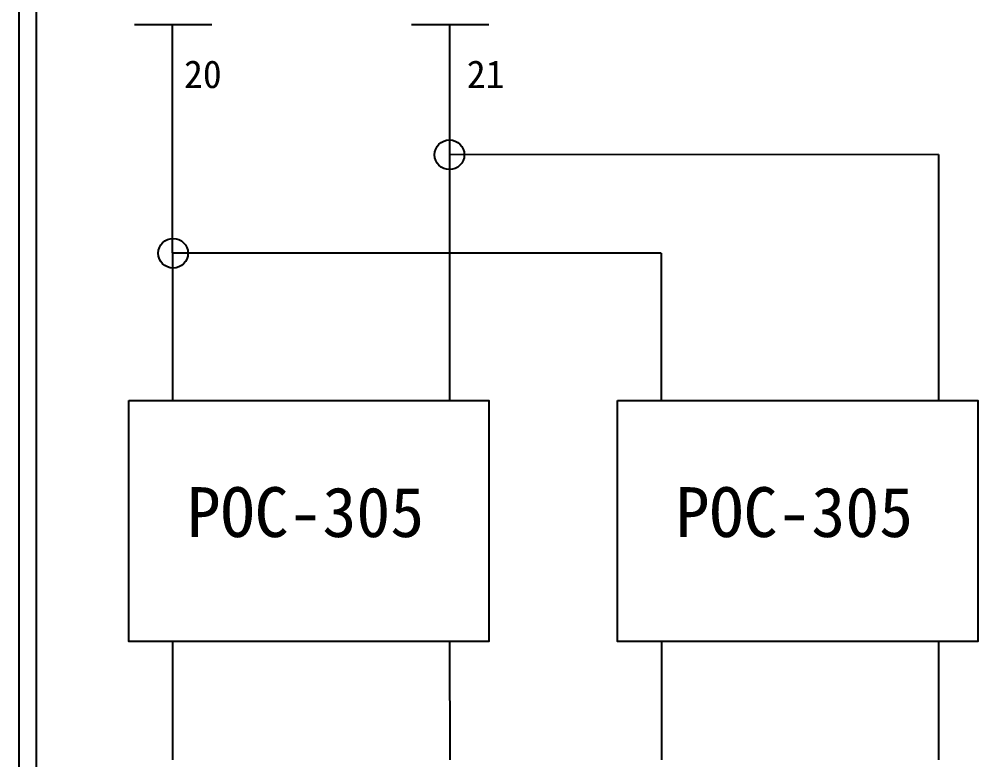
# Model space of a CAD drawing. Extents: x 10 to 297, y 3 to 207.
# Drawn here: x 10 to 79.2, y 57.4 to 110.8 of the extents above; entities that cross this region are included whole.
import ezdxf

# ---------------------------------------------------------------- set-up
doc = ezdxf.new("R2010")
doc.units = 0
doc.layers.add('圖框層', color=7, linetype='CONTINUOUS')
doc.layers.add('標尺寸層', color=3, linetype='CONTINUOUS')
doc.styles.add('STSL', font='kaiu.ttf')

msp = doc.modelspace()

# ---------------------------------------------------------------- linework, layer by layer
at = {"layer": '圖框層', "color": 7}
for p, q in [((10, 3), (10, 206.969)), ((11.25, 4.25), (11.25, 205.719)), ((18.324, 110.424), (23.892, 110.424)), ((21.053, 110.424), (21.053, 104.562)), ((21.053, 110.424), (21.053, 104.562)), ((38.324, 110.424), (43.892, 110.424)), ((41.053, 110.424), (41.053, 104.562)), ((21.053, 104.562), (21.061, 83.279)), ((41.053, 104.562), (41.061, 83.279)), ((76.335, 101.027), (76.342, 83.279)), ((56.338, 93.921), (56.342, 83.279)), ((21.067, 65.902), (21.07, 57.36)), ((41.067, 65.902), (41.07, 57.36)), ((56.348, 65.902), (56.352, 57.36)), ((76.348, 65.902), (76.352, 57.36))]:
    msp.add_line(p, q, dxfattribs=at)
for points in [[(17.91, 83.279), (43.903, 83.279), (43.903, 65.902), (17.91, 65.902)], [(53.192, 83.279), (79.184, 83.279), (79.184, 65.902), (53.192, 65.902)]]:
    msp.add_lwpolyline(points, close=True, dxfattribs=at)
for centre in [(41.054, 101.013), (21.111, 93.907)]:
    msp.add_circle(centre, 1.071, dxfattribs=at)
at = {"layer": '標尺寸層', "color": 7}
for p, q in [((76.335, 101.027), (41.054, 101.013)), ((56.338, 93.921), (21.057, 93.907))]:
    msp.add_line(p, q, dxfattribs=at)

# ---------------------------------------------------------------- texts
at = {"layer": '圖框層', "color": 7, "style": 'STSL'}
for s, height, p in [('20', 2, (21.897, 105.827)), ('21', 2, (42.305, 105.827)), ('POC-305', 3.6, (22.09, 73.433)), ('POC-305', 3.6, (57.372, 73.433))]:
    msp.add_text(s, height=height, dxfattribs=at).set_placement(p)

doc.saveas('drawing.dxf')
